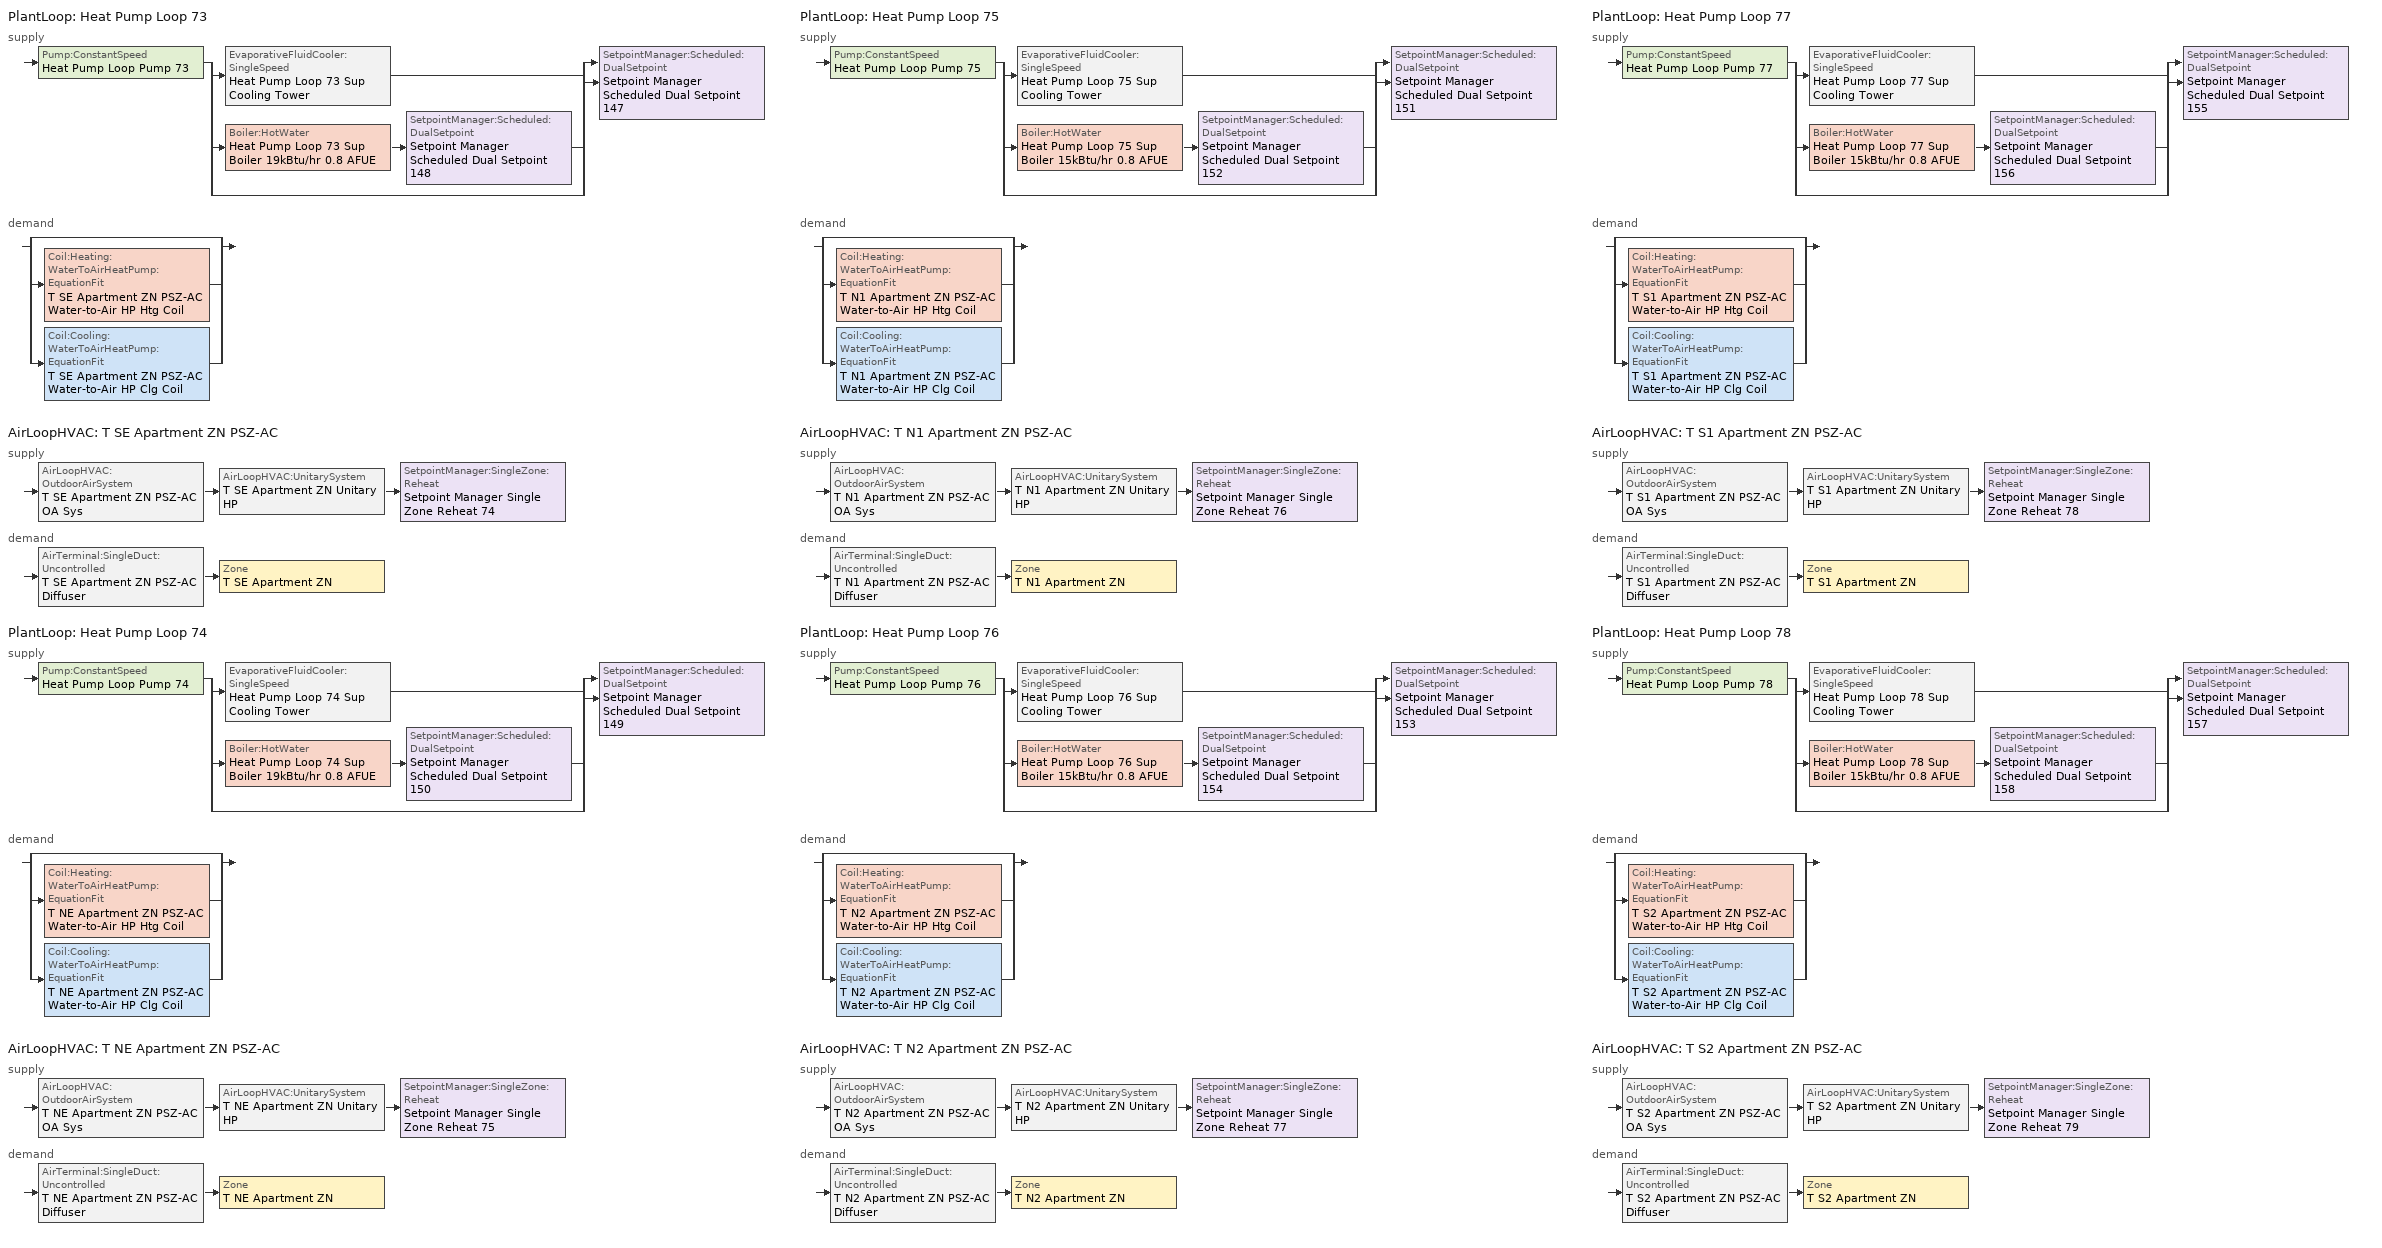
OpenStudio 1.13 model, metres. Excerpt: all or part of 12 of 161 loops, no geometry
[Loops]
PlantLoop 'Heat Pump Loop 73'
 supply: Pump:ConstantSpeed 'Heat Pump Loop Pump 73' > split
  | EvaporativeFluidCooler:SingleSpeed 'Heat Pump Loop 73 Sup Cooling Tower'
  | Boiler:HotWater 'Heat Pump Loop 73 Sup Boiler 19kBtu/hr 0.8 AFUE' > SetpointManager:Scheduled:DualSetpoint 'Setpoint Manager Scheduled Dual Setpoint 148'
  | bypass
  join > SetpointManager:Scheduled:DualSetpoint 'Setpoint Manager Scheduled Dual Setpoint 147'
 demand: split
  | bypass
  | Coil:Heating:WaterToAirHeatPump:EquationFit 'T SE Apartment ZN PSZ-AC Water-to-Air HP Htg Coil'
  | Coil:Cooling:WaterToAirHeatPump:EquationFit 'T SE Apartment ZN PSZ-AC Water-to-Air HP Clg Coil'
AirLoopHVAC 'T SE Apartment ZN PSZ-AC'
 supply: AirLoopHVAC:OutdoorAirSystem 'T SE Apartment ZN PSZ-AC OA Sys' > AirLoopHVAC:UnitarySystem 'T SE Apartment ZN Unitary HP' > SetpointManager:SingleZone:Reheat 'Setpoint Manager Single Zone Reheat 74'
 demand: AirTerminal:SingleDuct:Uncontrolled 'T SE Apartment ZN PSZ-AC Diffuser' > Zone 'T SE Apartment ZN'
PlantLoop 'Heat Pump Loop 74'
 supply: Pump:ConstantSpeed 'Heat Pump Loop Pump 74' > split
  | EvaporativeFluidCooler:SingleSpeed 'Heat Pump Loop 74 Sup Cooling Tower'
  | Boiler:HotWater 'Heat Pump Loop 74 Sup Boiler 19kBtu/hr 0.8 AFUE' > SetpointManager:Scheduled:DualSetpoint 'Setpoint Manager Scheduled Dual Setpoint 150'
  | bypass
  join > SetpointManager:Scheduled:DualSetpoint 'Setpoint Manager Scheduled Dual Setpoint 149'
 demand: split
  | bypass
  | Coil:Heating:WaterToAirHeatPump:EquationFit 'T NE Apartment ZN PSZ-AC Water-to-Air HP Htg Coil'
  | Coil:Cooling:WaterToAirHeatPump:EquationFit 'T NE Apartment ZN PSZ-AC Water-to-Air HP Clg Coil'
AirLoopHVAC 'T NE Apartment ZN PSZ-AC'
 supply: AirLoopHVAC:OutdoorAirSystem 'T NE Apartment ZN PSZ-AC OA Sys' > AirLoopHVAC:UnitarySystem 'T NE Apartment ZN Unitary HP' > SetpointManager:SingleZone:Reheat 'Setpoint Manager Single Zone Reheat 75'
 demand: AirTerminal:SingleDuct:Uncontrolled 'T NE Apartment ZN PSZ-AC Diffuser' > Zone 'T NE Apartment ZN'
PlantLoop 'Heat Pump Loop 75'
 supply: Pump:ConstantSpeed 'Heat Pump Loop Pump 75' > split
  | EvaporativeFluidCooler:SingleSpeed 'Heat Pump Loop 75 Sup Cooling Tower'
  | Boiler:HotWater 'Heat Pump Loop 75 Sup Boiler 15kBtu/hr 0.8 AFUE' > SetpointManager:Scheduled:DualSetpoint 'Setpoint Manager Scheduled Dual Setpoint 152'
  | bypass
  join > SetpointManager:Scheduled:DualSetpoint 'Setpoint Manager Scheduled Dual Setpoint 151'
 demand: split
  | bypass
  | Coil:Heating:WaterToAirHeatPump:EquationFit 'T N1 Apartment ZN PSZ-AC Water-to-Air HP Htg Coil'
  | Coil:Cooling:WaterToAirHeatPump:EquationFit 'T N1 Apartment ZN PSZ-AC Water-to-Air HP Clg Coil'
AirLoopHVAC 'T N1 Apartment ZN PSZ-AC'
 supply: AirLoopHVAC:OutdoorAirSystem 'T N1 Apartment ZN PSZ-AC OA Sys' > AirLoopHVAC:UnitarySystem 'T N1 Apartment ZN Unitary HP' > SetpointManager:SingleZone:Reheat 'Setpoint Manager Single Zone Reheat 76'
 demand: AirTerminal:SingleDuct:Uncontrolled 'T N1 Apartment ZN PSZ-AC Diffuser' > Zone 'T N1 Apartment ZN'
PlantLoop 'Heat Pump Loop 76'
 supply: Pump:ConstantSpeed 'Heat Pump Loop Pump 76' > split
  | EvaporativeFluidCooler:SingleSpeed 'Heat Pump Loop 76 Sup Cooling Tower'
  | Boiler:HotWater 'Heat Pump Loop 76 Sup Boiler 15kBtu/hr 0.8 AFUE' > SetpointManager:Scheduled:DualSetpoint 'Setpoint Manager Scheduled Dual Setpoint 154'
  | bypass
  join > SetpointManager:Scheduled:DualSetpoint 'Setpoint Manager Scheduled Dual Setpoint 153'
 demand: split
  | bypass
  | Coil:Heating:WaterToAirHeatPump:EquationFit 'T N2 Apartment ZN PSZ-AC Water-to-Air HP Htg Coil'
  | Coil:Cooling:WaterToAirHeatPump:EquationFit 'T N2 Apartment ZN PSZ-AC Water-to-Air HP Clg Coil'
AirLoopHVAC 'T N2 Apartment ZN PSZ-AC'
 supply: AirLoopHVAC:OutdoorAirSystem 'T N2 Apartment ZN PSZ-AC OA Sys' > AirLoopHVAC:UnitarySystem 'T N2 Apartment ZN Unitary HP' > SetpointManager:SingleZone:Reheat 'Setpoint Manager Single Zone Reheat 77'
 demand: AirTerminal:SingleDuct:Uncontrolled 'T N2 Apartment ZN PSZ-AC Diffuser' > Zone 'T N2 Apartment ZN'
PlantLoop 'Heat Pump Loop 77'
 supply: Pump:ConstantSpeed 'Heat Pump Loop Pump 77' > split
  | EvaporativeFluidCooler:SingleSpeed 'Heat Pump Loop 77 Sup Cooling Tower'
  | Boiler:HotWater 'Heat Pump Loop 77 Sup Boiler 15kBtu/hr 0.8 AFUE' > SetpointManager:Scheduled:DualSetpoint 'Setpoint Manager Scheduled Dual Setpoint 156'
  | bypass
  join > SetpointManager:Scheduled:DualSetpoint 'Setpoint Manager Scheduled Dual Setpoint 155'
 demand: split
  | bypass
  | Coil:Heating:WaterToAirHeatPump:EquationFit 'T S1 Apartment ZN PSZ-AC Water-to-Air HP Htg Coil'
  | Coil:Cooling:WaterToAirHeatPump:EquationFit 'T S1 Apartment ZN PSZ-AC Water-to-Air HP Clg Coil'
AirLoopHVAC 'T S1 Apartment ZN PSZ-AC'
 supply: AirLoopHVAC:OutdoorAirSystem 'T S1 Apartment ZN PSZ-AC OA Sys' > AirLoopHVAC:UnitarySystem 'T S1 Apartment ZN Unitary HP' > SetpointManager:SingleZone:Reheat 'Setpoint Manager Single Zone Reheat 78'
 demand: AirTerminal:SingleDuct:Uncontrolled 'T S1 Apartment ZN PSZ-AC Diffuser' > Zone 'T S1 Apartment ZN'
PlantLoop 'Heat Pump Loop 78'
 supply: Pump:ConstantSpeed 'Heat Pump Loop Pump 78' > split
  | EvaporativeFluidCooler:SingleSpeed 'Heat Pump Loop 78 Sup Cooling Tower'
  | Boiler:HotWater 'Heat Pump Loop 78 Sup Boiler 15kBtu/hr 0.8 AFUE' > SetpointManager:Scheduled:DualSetpoint 'Setpoint Manager Scheduled Dual Setpoint 158'
  | bypass
  join > SetpointManager:Scheduled:DualSetpoint 'Setpoint Manager Scheduled Dual Setpoint 157'
 demand: split
  | bypass
  | Coil:Heating:WaterToAirHeatPump:EquationFit 'T S2 Apartment ZN PSZ-AC Water-to-Air HP Htg Coil'
  | Coil:Cooling:WaterToAirHeatPump:EquationFit 'T S2 Apartment ZN PSZ-AC Water-to-Air HP Clg Coil'
AirLoopHVAC 'T S2 Apartment ZN PSZ-AC'
 supply: AirLoopHVAC:OutdoorAirSystem 'T S2 Apartment ZN PSZ-AC OA Sys' > AirLoopHVAC:UnitarySystem 'T S2 Apartment ZN Unitary HP' > SetpointManager:SingleZone:Reheat 'Setpoint Manager Single Zone Reheat 79'
 demand: AirTerminal:SingleDuct:Uncontrolled 'T S2 Apartment ZN PSZ-AC Diffuser' > Zone 'T S2 Apartment ZN'
[EvaporativeFluidCooler:SingleSpeed] Design Air Flow Rate {m3/s}=autosize; Fan Power at Design Air Flow Rate {W}=autosize; Design Spray Water Flow Rate {m3/s}=0.002208; Performance Input Method=UFactorTimesAreaAndDesignWaterFlowRate; U-factor Times Area Value at Design Air Flow Rate {W/K}=autosize; Design Water Flow Rate {m3/s}=autosize; Capacity Control=FanCycling; Sizing Factor=1; Evaporation Loss Mode=SaturatedExit; Drift Loss Percent {percent}=0.008; Blowdown Calculation Mode=ConcentrationRatio; Blowdown Concentration Ratio=3
Heat Pump Loop 73 Sup Cooling Tower; Heat Pump Loop 74 Sup Cooling Tower; Heat Pump Loop 75 Sup Cooling Tower; Heat Pump Loop 76 Sup Cooling Tower; Heat Pump Loop 77 Sup Cooling Tower; Heat Pump Loop 78 Sup Cooling Tower
[Sizing:Zone] Zone Cooling Design Supply Air Temperature Input Method=SupplyAirTemperature; Zone Cooling Design Supply Air Temperature {C}=12.8; Zone Cooling Design Supply Air Temperature Difference {deltaC}=11.11; Zone Heating Design Supply Air Temperature Input Method=SupplyAirTemperature; Zone Heating Design Supply Air Temperature {C}=40; Zone Heating Design Supply Air Temperature Difference {deltaC}=11.11; Zone Cooling Design Supply Air Humidity Ratio {kg-H2O/kg-air}=0.0085; Zone Heating Design Supply Air Humidity Ratio {kg-H2O/kg-air}=0.008; Cooling Design Air Flow Method=DesignDay; Heating Design Air Flow Method=DesignDay; Account for Dedicated Outdoor Air System=No; Dedicated Outdoor Air System Control Strategy=NeutralSupplyAir; Dedicated Outdoor Air Low Setpoint Temperature for Design {C}=autosize; Dedicated Outdoor Air High Setpoint Temperature for Design {C}=autosize
T S1 Apartment ZN; T N1 Apartment ZN; T S2 Apartment ZN; T N2 Apartment ZN; T SE Apartment ZN; T NE Apartment ZN
[Zone equipment]
T S1 Apartment ZN: T S1 Apartment ZN PSZ-AC Diffuser
T N1 Apartment ZN: T N1 Apartment ZN PSZ-AC Diffuser
T S2 Apartment ZN: T S2 Apartment ZN PSZ-AC Diffuser
T N2 Apartment ZN: T N2 Apartment ZN PSZ-AC Diffuser
T SE Apartment ZN: T SE Apartment ZN PSZ-AC Diffuser
T NE Apartment ZN: T NE Apartment ZN PSZ-AC Diffuser
[PlantLoop] Fluid Type=Water; Maximum Loop Temperature {C}=80; Minimum Loop Temperature {C}=5; Plant Loop Volume {m3}=Autocalculate; Load Distribution Scheme=Optimal
Heat Pump Loop 73; Heat Pump Loop 74; Heat Pump Loop 75; Heat Pump Loop 76; Heat Pump Loop 77; Heat Pump Loop 78
[Sizing:Plant] Loop Type=Heating; Design Loop Exit Temperature {C}=39; Loop Design Temperature Difference {deltaC}=11; Sizing Option=NonCoincident; Zone Timesteps in Averaging Window=1; Coincident Sizing Factor Mode=None
Heat Pump Loop 73; Heat Pump Loop 74; Heat Pump Loop 75; Heat Pump Loop 76; Heat Pump Loop 77; Heat Pump Loop 78
[SetpointManager:Scheduled:DualSetpoint]
Name | High Setpoint Schedule | Low Setpoint Schedule
Setpoint Manager Scheduled Dual Setpoint 147; Setpoint Manager Scheduled Dual Setpoint 148 | Heat Pump Loop High Temp - 65F 73 | Heat Pump Loop Low Temp - 41F 73
Setpoint Manager Scheduled Dual Setpoint 149; Setpoint Manager Scheduled Dual Setpoint 150 | Heat Pump Loop High Temp - 65F 74 | Heat Pump Loop Low Temp - 41F 74
Setpoint Manager Scheduled Dual Setpoint 151; Setpoint Manager Scheduled Dual Setpoint 152 | Heat Pump Loop High Temp - 65F 75 | Heat Pump Loop Low Temp - 41F 75
Setpoint Manager Scheduled Dual Setpoint 153; Setpoint Manager Scheduled Dual Setpoint 154 | Heat Pump Loop High Temp - 65F 76 | Heat Pump Loop Low Temp - 41F 76
Setpoint Manager Scheduled Dual Setpoint 155; Setpoint Manager Scheduled Dual Setpoint 156 | Heat Pump Loop High Temp - 65F 77 | Heat Pump Loop Low Temp - 41F 77
Setpoint Manager Scheduled Dual Setpoint 157; Setpoint Manager Scheduled Dual Setpoint 158 | Heat Pump Loop High Temp - 65F 78 | Heat Pump Loop Low Temp - 41F 78
[Pump:ConstantSpeed] Rated Flow Rate {m3/s}=autosize; Rated Pump Head {Pa}=179344; Rated Power Consumption {W}=autosize; Motor Efficiency=0.855; Fraction of Motor Inefficiencies to Fluid Stream=0; Pump Control Type=Intermittent
Heat Pump Loop Pump 73; Heat Pump Loop Pump 74; Heat Pump Loop Pump 75; Heat Pump Loop Pump 76; Heat Pump Loop Pump 77; Heat Pump Loop Pump 78
[Boiler:HotWater] Nominal Thermal Efficiency=0.8; Design Water Outlet Temperature {C}=30; Minimum Part Load Ratio=0; Maximum Part Load Ratio=1.2; Optimum Part Load Ratio=1; Water Outlet Upper Temperature Limit {C}=99; Boiler Flow Mode=ConstantFlow; Parasitic Electric Load {W}=0; Sizing Factor=1
Name | Normalized Boiler Efficiency Curve
Heat Pump Loop 73 Sup Boiler 19kBtu/hr 0.8 AFUE | Boiler with No Minimum Turndown 70
Heat Pump Loop 74 Sup Boiler 19kBtu/hr 0.8 AFUE | Boiler with No Minimum Turndown 71
Heat Pump Loop 75 Sup Boiler 15kBtu/hr 0.8 AFUE | Boiler with No Minimum Turndown 72
Heat Pump Loop 76 Sup Boiler 15kBtu/hr 0.8 AFUE | Boiler with No Minimum Turndown 73
Heat Pump Loop 77 Sup Boiler 15kBtu/hr 0.8 AFUE | Boiler with No Minimum Turndown 74
Heat Pump Loop 78 Sup Boiler 15kBtu/hr 0.8 AFUE | Boiler with No Minimum Turndown 75
[AirLoopHVAC] Availability Schedule=Always On Discrete; Design Supply Air Flow Rate {m3/s}=AutoSize
Name | Availability Manager
T SE Apartment ZN PSZ-AC | Availability Manager Night Cycle 74
T NE Apartment ZN PSZ-AC | Availability Manager Night Cycle 75
T N1 Apartment ZN PSZ-AC | Availability Manager Night Cycle 76
T N2 Apartment ZN PSZ-AC | Availability Manager Night Cycle 77
T S1 Apartment ZN PSZ-AC | Availability Manager Night Cycle 78
T S2 Apartment ZN PSZ-AC | Availability Manager Night Cycle 79
[Sizing:System] Type of Load to Size On=Sensible; Design Outdoor Air Flow Rate {m3/s}=Autosize; Minimum System Air Flow Ratio=1; Preheat Design Temperature {C}=7; Preheat Design Humidity Ratio {kg-H2O/kg-Air}=0.008; Precool Design Temperature {C}=12.8; Precool Design Humidity Ratio {kg-H2O/kg-Air}=0.008; Central Cooling Design Supply Air Temperature {C}=12.8; Central Heating Design Supply Air Temperature {C}=40; Sizing Option=Coincident; 100% Outdoor Air in Cooling=No; 100% Outdoor Air in Heating=No; Central Cooling Design Supply Air Humidity Ratio {kg-H2O/kg-Air}=0.0085; Central Heating Design Supply Air Humidity Ratio {kg-H2O/kg-Air}=0.008; Cooling Design Air Flow Method=DesignDay; Cooling Design Air Flow Rate {m3/s}=0; Heating Design Air Flow Method=DesignDay; Heating Design Air Flow Rate {m3/s}=0; System Outdoor Air Method=ZoneSum; Zone Maximum Outdoor Air Fraction=1; Cooling Supply Air Flow Rate Per Floor Area {m3/s-m2}=0.00996765; Cooling Fraction of Autosized Cooling Supply Air Flow Rate=1; Cooling Supply Air Flow Rate Per Unit Cooling Capacity {m3/s-W}=3.94755e-05; Heating Supply Air Flow Rate Per Floor Area {m3/s-m2}=0.00996765; Heating Fraction of Autosized Heating Supply Air Flow Rate=1; Heating Fraction of Autosized Cooling Supply Air Flow Rate=1; Heating Supply Air Flow Rate Per Unit Heating Capacity {m3/s-W}=3.15882e-05; Cooling Design Capacity Method=CoolingDesignCapacity; Cooling Design Capacity {W}=autosize; Cooling Design Capacity Per Floor Area {W/m2}=234.7; Fraction of Autosized Cooling Design Capacity=1; Heating Design Capacity Method=HeatingDesignCapacity; Heating Design Capacity {W}=autosize; Heating Design Capacity Per Floor Area {W/m2}=157; Fraction of Autosized Heating Design Capacity=1; Central Cooling Capacity Control Method=OnOff
T SE Apartment ZN PSZ-AC; T NE Apartment ZN PSZ-AC; T N1 Apartment ZN PSZ-AC; T N2 Apartment ZN PSZ-AC; T S1 Apartment ZN PSZ-AC; T S2 Apartment ZN PSZ-AC
[SetpointManager:SingleZone:Reheat] Minimum Supply Air Temperature {C}=-99; Maximum Supply Air Temperature {C}=50
Name | Control Zone
Setpoint Manager Single Zone Reheat 74 | T SE Apartment ZN
Setpoint Manager Single Zone Reheat 75 | T NE Apartment ZN
Setpoint Manager Single Zone Reheat 76 | T N1 Apartment ZN
Setpoint Manager Single Zone Reheat 77 | T N2 Apartment ZN
Setpoint Manager Single Zone Reheat 78 | T S1 Apartment ZN
Setpoint Manager Single Zone Reheat 79 | T S2 Apartment ZN
[Fan:OnOff] Availability Schedule=Always On; Fan Efficiency=0.53625; Pressure Rise {Pa}=622.722; Maximum Flow Rate {m3/s}=autosize; Motor Efficiency=0.825; Motor In Airstream Fraction=1
Name | Fan Power Ratio Function of Speed Ratio Curve | Fan Efficiency Ratio Function of Speed Ratio Curve
T SE Apartment ZN PSZ-AC Fan | Fan On Off Power Curve 73 | Fan On Off Efficiency Curve 73
T NE Apartment ZN PSZ-AC Fan | Fan On Off Power Curve 74 | Fan On Off Efficiency Curve 74
T N1 Apartment ZN PSZ-AC Fan | Fan On Off Power Curve 75 | Fan On Off Efficiency Curve 75
T N2 Apartment ZN PSZ-AC Fan | Fan On Off Power Curve 76 | Fan On Off Efficiency Curve 76
T S1 Apartment ZN PSZ-AC Fan | Fan On Off Power Curve 77 | Fan On Off Efficiency Curve 77
T S2 Apartment ZN PSZ-AC Fan | Fan On Off Power Curve 78 | Fan On Off Efficiency Curve 78
[Coil:Heating:WaterToAirHeatPump:EquationFit] Rated Heating Coefficient of Performance {W/W}=4.2; Heating Capacity Coefficient 1=0.237847; Heating Capacity Coefficient 2=-3.35824; Heating Capacity Coefficient 3=3.8064; Heating Capacity Coefficient 4=0.1792; Heating Capacity Coefficient 5=0.128607; Heating Power Consumption Coefficient 1=-3.79176; Heating Power Consumption Coefficient 2=3.38799; Heating Power Consumption Coefficient 3=1.50226; Heating Power Consumption Coefficient 4=-0.177654; Heating Power Consumption Coefficient 5=-0.10308
T SE Apartment ZN PSZ-AC Water-to-Air HP Htg Coil; T NE Apartment ZN PSZ-AC Water-to-Air HP Htg Coil; T N1 Apartment ZN PSZ-AC Water-to-Air HP Htg Coil; T N2 Apartment ZN PSZ-AC Water-to-Air HP Htg Coil; T S1 Apartment ZN PSZ-AC Water-to-Air HP Htg Coil; T S2 Apartment ZN PSZ-AC Water-to-Air HP Htg Coil
[Coil:Heating:Electric] Availability Schedule=Always On Discrete
T SE Apartment ZN PSZ-AC Electric Backup Htg Coil; T NE Apartment ZN PSZ-AC Electric Backup Htg Coil; T N1 Apartment ZN PSZ-AC Electric Backup Htg Coil; T N2 Apartment ZN PSZ-AC Electric Backup Htg Coil; T S1 Apartment ZN PSZ-AC Electric Backup Htg Coil; T S2 Apartment ZN PSZ-AC Electric Backup Htg Coil
[Coil:Cooling:WaterToAirHeatPump:EquationFit] Rated Cooling Coefficient of Performance {W/W}=3.4; Total Cooling Capacity Coefficient 1=-4.30267; Total Cooling Capacity Coefficient 2=7.18537; Total Cooling Capacity Coefficient 3=-2.23947; Total Cooling Capacity Coefficient 4=0.139996; Total Cooling Capacity Coefficient 5=0.10266; Sensible Cooling Capacity Coefficient 1=6.00194; Sensible Cooling Capacity Coefficient 2=22.6301; Sensible Cooling Capacity Coefficient 3=-26.7961; Sensible Cooling Capacity Coefficient 4=-1.72375; Sensible Cooling Capacity Coefficient 5=0.490645; Sensible Cooling Capacity Coefficient 6=0.0693119; Cooling Power Consumption Coefficient 1=-5.67776; Cooling Power Consumption Coefficient 2=0.438988; Cooling Power Consumption Coefficient 3=5.84528; Cooling Power Consumption Coefficient 4=0.141606; Cooling Power Consumption Coefficient 5=-0.168728
T SE Apartment ZN PSZ-AC Water-to-Air HP Clg Coil; T NE Apartment ZN PSZ-AC Water-to-Air HP Clg Coil; T N1 Apartment ZN PSZ-AC Water-to-Air HP Clg Coil; T N2 Apartment ZN PSZ-AC Water-to-Air HP Clg Coil; T S1 Apartment ZN PSZ-AC Water-to-Air HP Clg Coil; T S2 Apartment ZN PSZ-AC Water-to-Air HP Clg Coil
[Controller:OutdoorAir] Minimum Outdoor Air Flow Rate {m3/s}=Autosize; Maximum Outdoor Air Flow Rate {m3/s}=Autosize; Economizer Control Type=NoEconomizer; Economizer Control Action Type=ModulateFlow; Economizer Maximum Limit Dry-Bulb Temperature {C}=28; Economizer Maximum Limit Enthalpy {J/kg}=64000; Economizer Minimum Limit Dry-Bulb Temperature {C}=-100; Lockout Type=NoLockout; Minimum Limit Type=FixedMinimum; Minimum Outdoor Air Schedule=Always On Discrete; High Humidity Control=No; Heat Recovery Bypass Control Type=BypassWhenOAFlowGreaterThanMinimum
Name | Controller Mechanical Ventilation
T SE Apartment ZN PSZ-AC OA Sys Controller | Controller Mechanical Ventilation 74
T NE Apartment ZN PSZ-AC OA Sys Controller | Controller Mechanical Ventilation 75
T N1 Apartment ZN PSZ-AC OA Sys Controller | Controller Mechanical Ventilation 76
T N2 Apartment ZN PSZ-AC OA Sys Controller | Controller Mechanical Ventilation 77
T S1 Apartment ZN PSZ-AC OA Sys Controller | Controller Mechanical Ventilation 78
T S2 Apartment ZN PSZ-AC OA Sys Controller | Controller Mechanical Ventilation 79
[Controller:MechanicalVentilation] Availability Schedule=Always On Discrete; System Outdoor Air Method=ZoneSum
Controller Mechanical Ventilation 74; Controller Mechanical Ventilation 75; Controller Mechanical Ventilation 76; Controller Mechanical Ventilation 77; Controller Mechanical Ventilation 78; Controller Mechanical Ventilation 79
[AirLoopHVAC:OutdoorAirSystem]
Name | Controller
T SE Apartment ZN PSZ-AC OA Sys | T SE Apartment ZN PSZ-AC OA Sys Controller
T NE Apartment ZN PSZ-AC OA Sys | T NE Apartment ZN PSZ-AC OA Sys Controller
T N1 Apartment ZN PSZ-AC OA Sys | T N1 Apartment ZN PSZ-AC OA Sys Controller
T N2 Apartment ZN PSZ-AC OA Sys | T N2 Apartment ZN PSZ-AC OA Sys Controller
T S1 Apartment ZN PSZ-AC OA Sys | T S1 Apartment ZN PSZ-AC OA Sys Controller
T S2 Apartment ZN PSZ-AC OA Sys | T S2 Apartment ZN PSZ-AC OA Sys Controller
[AirLoopHVAC:UnitarySystem] Control Type=Load; Dehumidification Control Type=None; Fan Placement=BlowThrough; Supply Air Fan Operating Mode Schedule=Always On Discrete; DX Heating Coil Sizing Ratio=1; Use DOAS DX Cooling Coil=No; DOAS DX Cooling Coil Leaving Minimum Air Temperature {C}=2; Latent Load Control=SensibleOnlyLoadControl; Supply Air Flow Rate Method During Cooling Operation=SupplyAirFlowRate; Supply Air Flow Rate During Cooling Operation {m3/s}=autosize; Supply Air Flow Rate Method During Heating Operation=SupplyAirFlowRate; Supply Air Flow Rate During Heating Operation {m3/s}=autosize; Supply Air Flow Rate Method When No Cooling or Heating is Required=SupplyAirFlowRate; Supply Air Flow Rate When No Cooling or Heating is Required {m3/s}=autosize; Maximum Supply Air Temperature {C}=50; Maximum Outdoor Dry-Bulb Temperature for Supplemental Heater Operation {C}=21; Maximum Cycling Rate {cycles/hr}=2.5; Heat Pump Time Constant {s}=60; Fraction of On-Cycle Power Use=0.01; Heat Pump Fan Delay Time {s}=60; Ancilliary On-Cycle Electric Power {W}=0; Ancilliary Off-Cycle Electric Power {W}=0
Name | Controlling Zone or Thermostat Location | Supply Fan | Heating Coil | Cooling Coil | Supplemental Heating Coil
T SE Apartment ZN Unitary HP | T SE Apartment ZN | T SE Apartment ZN PSZ-AC Fan | T SE Apartment ZN PSZ-AC Water-to-Air HP Htg Coil | T SE Apartment ZN PSZ-AC Water-to-Air HP Clg Coil | T SE Apartment ZN PSZ-AC Electric Backup Htg Coil
T NE Apartment ZN Unitary HP | T NE Apartment ZN | T NE Apartment ZN PSZ-AC Fan | T NE Apartment ZN PSZ-AC Water-to-Air HP Htg Coil | T NE Apartment ZN PSZ-AC Water-to-Air HP Clg Coil | T NE Apartment ZN PSZ-AC Electric Backup Htg Coil
T N1 Apartment ZN Unitary HP | T N1 Apartment ZN | T N1 Apartment ZN PSZ-AC Fan | T N1 Apartment ZN PSZ-AC Water-to-Air HP Htg Coil | T N1 Apartment ZN PSZ-AC Water-to-Air HP Clg Coil | T N1 Apartment ZN PSZ-AC Electric Backup Htg Coil
T N2 Apartment ZN Unitary HP | T N2 Apartment ZN | T N2 Apartment ZN PSZ-AC Fan | T N2 Apartment ZN PSZ-AC Water-to-Air HP Htg Coil | T N2 Apartment ZN PSZ-AC Water-to-Air HP Clg Coil | T N2 Apartment ZN PSZ-AC Electric Backup Htg Coil
T S1 Apartment ZN Unitary HP | T S1 Apartment ZN | T S1 Apartment ZN PSZ-AC Fan | T S1 Apartment ZN PSZ-AC Water-to-Air HP Htg Coil | T S1 Apartment ZN PSZ-AC Water-to-Air HP Clg Coil | T S1 Apartment ZN PSZ-AC Electric Backup Htg Coil
T S2 Apartment ZN Unitary HP | T S2 Apartment ZN | T S2 Apartment ZN PSZ-AC Fan | T S2 Apartment ZN PSZ-AC Water-to-Air HP Htg Coil | T S2 Apartment ZN PSZ-AC Water-to-Air HP Clg Coil | T S2 Apartment ZN PSZ-AC Electric Backup Htg Coil
[AvailabilityManager:NightCycle] Control Type=CycleOnAny; Thermostat Tolerance {deltaC}=1; Cycling Run Time {s}=3600
Availability Manager Night Cycle 74; Availability Manager Night Cycle 75; Availability Manager Night Cycle 76; Availability Manager Night Cycle 77; Availability Manager Night Cycle 78; Availability Manager Night Cycle 79
[AirTerminal:SingleDuct:Uncontrolled] Availability Schedule=Always On Discrete; Maximum Air Flow Rate {m3/s}=AutoSize
T SE Apartment ZN PSZ-AC Diffuser; T NE Apartment ZN PSZ-AC Diffuser; T N1 Apartment ZN PSZ-AC Diffuser; T N2 Apartment ZN PSZ-AC Diffuser; T S1 Apartment ZN PSZ-AC Diffuser; T S2 Apartment ZN PSZ-AC Diffuser
[Schedule:Ruleset]
Name | Default Day Schedule
Always On | Always On Default
Heat Pump Loop High Temp - 65F 73 | Heat Pump Loop High Temp - 65F Default 73
Heat Pump Loop Low Temp - 41F 73 | Heat Pump Loop Low Temp - 41F Default 73
Heat Pump Loop High Temp - 65F 74 | Heat Pump Loop High Temp - 65F Default 74
Heat Pump Loop Low Temp - 41F 74 | Heat Pump Loop Low Temp - 41F Default 74
Heat Pump Loop High Temp - 65F 75 | Heat Pump Loop High Temp - 65F Default 75
Heat Pump Loop Low Temp - 41F 75 | Heat Pump Loop Low Temp - 41F Default 75
Heat Pump Loop High Temp - 65F 76 | Heat Pump Loop High Temp - 65F Default 76
Heat Pump Loop Low Temp - 41F 76 | Heat Pump Loop Low Temp - 41F Default 76
Heat Pump Loop High Temp - 65F 77 | Heat Pump Loop High Temp - 65F Default 77
Heat Pump Loop Low Temp - 41F 77 | Heat Pump Loop Low Temp - 41F Default 77
Heat Pump Loop High Temp - 65F 78 | Heat Pump Loop High Temp - 65F Default 78
Heat Pump Loop Low Temp - 41F 78 | Heat Pump Loop Low Temp - 41F Default 78
[Schedule:Day]
Always On Default: 24, 0, 1
Heat Pump Loop High Temp - 65F Default 73; Heat Pump Loop High Temp - 65F Default 74; Heat Pump Loop High Temp - 65F Default 75; Heat Pump Loop High Temp - 65F Default 76; Heat Pump Loop High Temp - 65F Default 77; Heat Pump Loop High Temp - 65F Default 78: 24, 0, 18.3333
Heat Pump Loop Low Temp - 41F Default 73; Heat Pump Loop Low Temp - 41F Default 74; Heat Pump Loop Low Temp - 41F Default 75; Heat Pump Loop Low Temp - 41F Default 76; Heat Pump Loop Low Temp - 41F Default 77; Heat Pump Loop Low Temp - 41F Default 78: 24, 0, 5
[Schedule:Constant]
Always On Discrete: Value=1
[Curve:Exponent] Coefficient1 Constant=1; Coefficient2 Constant=0; Coefficient3 Constant=0; Minimum Value of x=0; Maximum Value of x=1
Fan On Off Power Curve 73; Fan On Off Power Curve 74; Fan On Off Power Curve 75; Fan On Off Power Curve 76; Fan On Off Power Curve 77; Fan On Off Power Curve 78
[Curve:Cubic] Minimum Value of x=0
Name | Coefficient1 Constant | Coefficient2 x | Coefficient3 x**2 | Coefficient4 x**3 | Maximum Value of x
Fan On Off Efficiency Curve 73; Fan On Off Efficiency Curve 74; Fan On Off Efficiency Curve 75; Fan On Off Efficiency Curve 76; Fan On Off Efficiency Curve 77; Fan On Off Efficiency Curve 78 | 1 | 0 | 0 | 0 | 1
Boiler with No Minimum Turndown 70; Boiler with No Minimum Turndown 71; Boiler with No Minimum Turndown 72; Boiler with No Minimum Turndown 73; Boiler with No Minimum Turndown 74; Boiler with No Minimum Turndown 75 | 0.7463 | 1.3196 | -2.2154 | 1.1674 | 1.3
